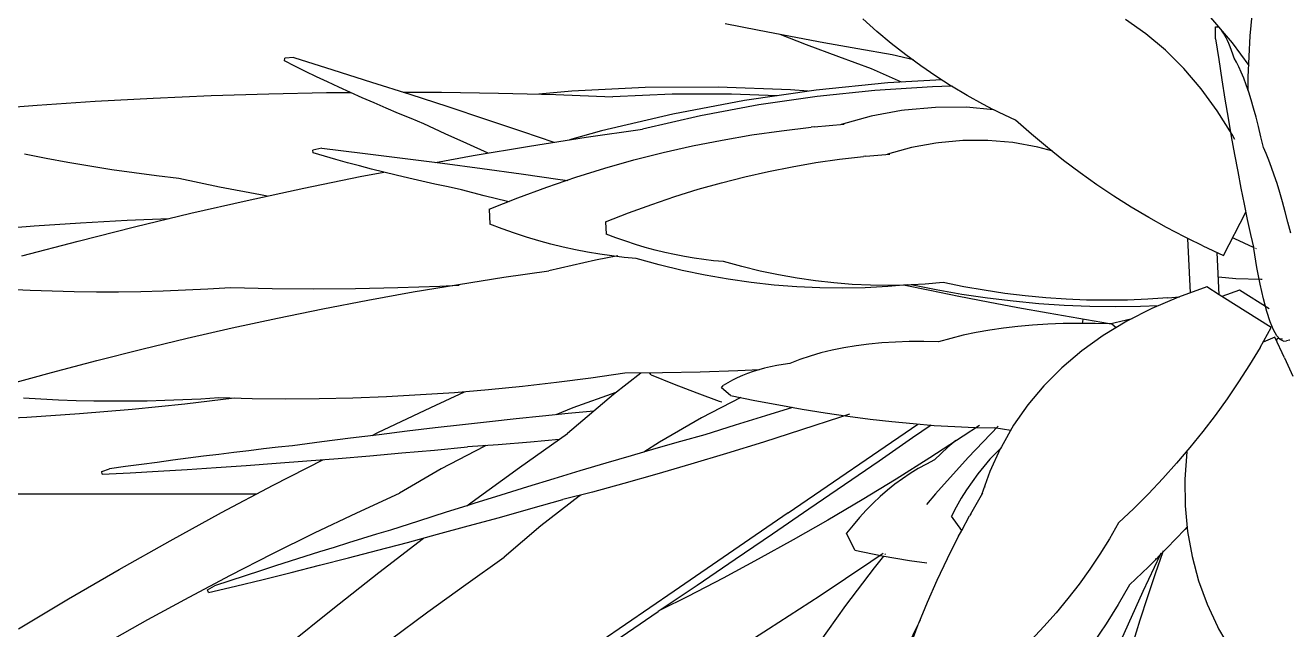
# Model space of a CAD drawing. Header units: metres. Extents: x 244.4 to 340.3, y -4.1 to 64.3.
# Drawn here: x 247.8944 to 248.3332, y 40.7529 to 40.9626 of the extents above; entities that cross this region are included whole.
import ezdxf

# ---------------------------------------------------------------- set-up
doc = ezdxf.new("R2010")
doc.units = ezdxf.units.M
doc.layers.add('Edges', color=7, linetype='Continuous')

msp = doc.modelspace()

# ---------------------------------------------------------------- linework, layer by layer
at = {"layer": 'Edges'}
for p, q in [((248.18996, 40.96045), (248.1851, 40.96481)), ((248.28328, 40.95958), (248.27616, 40.96457)), ((248.31337, 40.95655), (248.30587, 40.96529)), ((248.31953, 40.95893), (248.32016, 40.96614)), ((248.14851, 40.96086), (248.13729, 40.96311)), ((248.15992, 40.95866), (248.14851, 40.96086)), ((248.16554, 40.95584), (248.15642, 40.95933)), ((248.19493, 40.95628), (248.18996, 40.96045)), ((248.29004, 40.95391), (248.28328, 40.95958)), ((248.30746, 40.95788), (248.30747, 40.96203)), ((248.30747, 40.96203), (248.30847, 40.96204)), ((248.30891, 40.96163), (248.30847, 40.96204)), ((248.30936, 40.96112), (248.30891, 40.96163)), ((248.30981, 40.96052), (248.30936, 40.96112)), ((248.31026, 40.95984), (248.30981, 40.96052)), ((248.31071, 40.95907), (248.31026, 40.95984)), ((248.31116, 40.95821), (248.31071, 40.95907)), ((248.31909, 40.95174), (248.31953, 40.95893)), ((248.17151, 40.9565), (248.15992, 40.95866)), ((248.17673, 40.95164), (248.16554, 40.95584)), ((248.18328, 40.95439), (248.17151, 40.9565)), ((248.19999, 40.95229), (248.19493, 40.95628)), ((248.30746, 40.95788), (248.30855, 40.95068)), ((248.31161, 40.95726), (248.31116, 40.95821)), ((248.31206, 40.95622), (248.31161, 40.95726)), ((248.31251, 40.9551), (248.31206, 40.95622)), ((248.31296, 40.95389), (248.31251, 40.9551)), ((248.31917, 40.94862), (248.31337, 40.95655)), ((247.9843, 40.95024), (247.98445, 40.9512)), ((247.98794, 40.94841), (247.9843, 40.95024)), ((247.98759, 40.95136), (247.98445, 40.9512)), ((247.98759, 40.95136), (248.00114, 40.94714)), ((248.1881, 40.94746), (248.17673, 40.95164)), ((248.19521, 40.95233), (248.18328, 40.95439)), ((248.20266, 40.95055), (248.19521, 40.95233)), ((248.20515, 40.94849), (248.19999, 40.95229)), ((248.29643, 40.94757), (248.29004, 40.95391)), ((248.30855, 40.95068), (248.30964, 40.94369)), ((248.31341, 40.95259), (248.31296, 40.95389)), ((248.31387, 40.9512), (248.31341, 40.95259)), ((248.31471, 40.94977), (248.31387, 40.9512)), ((248.31884, 40.94457), (248.31909, 40.95174)), ((247.99166, 40.94658), (247.98794, 40.94841)), ((247.99545, 40.94475), (247.99166, 40.94658)), ((248.00114, 40.94714), (248.01456, 40.9429)), ((248.19845, 40.94289), (248.1881, 40.94746)), ((248.21041, 40.94488), (248.20515, 40.94849)), ((248.30243, 40.94057), (248.29643, 40.94757)), ((248.31556, 40.94812), (248.31471, 40.94977)), ((248.31641, 40.94626), (248.31556, 40.94812)), ((248.31726, 40.94419), (248.31641, 40.94626)), ((247.99931, 40.94293), (247.99545, 40.94475)), ((248.00324, 40.9411), (247.99931, 40.94293)), ((248.01456, 40.9429), (248.02786, 40.93863)), ((248.19376, 40.94262), (248.16888, 40.9401)), ((248.20927, 40.94128), (248.18926, 40.93999)), ((248.2125, 40.94369), (248.19376, 40.94262)), ((248.21576, 40.94145), (248.20927, 40.94128)), ((248.21576, 40.94145), (248.21041, 40.94488)), ((248.21581, 40.94143), (248.21576, 40.94145)), ((248.21602, 40.94143), (248.21581, 40.94143)), ((248.22121, 40.93822), (248.21581, 40.94143)), ((248.30964, 40.94369), (248.31074, 40.9369)), ((248.31811, 40.94192), (248.31726, 40.94419)), ((248.31896, 40.93943), (248.31811, 40.94192)), ((248.31881, 40.93988), (248.31884, 40.94457)), ((247.91869, 40.93623), (247.93879, 40.93732)), ((247.93879, 40.93732), (247.95886, 40.93818)), ((247.95886, 40.93818), (247.9789, 40.93882)), ((247.9789, 40.93882), (247.9989, 40.93922)), ((247.9989, 40.93922), (248.00722, 40.93929)), ((248.00722, 40.93929), (248.00324, 40.9411)), ((248.01131, 40.93746), (248.00722, 40.93929)), ((248.01545, 40.93564), (248.01131, 40.93746)), ((248.02556, 40.93937), (248.03879, 40.93933)), ((248.02786, 40.93863), (248.04103, 40.93435)), ((248.03879, 40.93933), (248.05866, 40.93904)), ((248.05866, 40.93904), (248.07848, 40.93853)), ((248.08412, 40.93972), (248.07265, 40.93868)), ((248.07848, 40.93853), (248.09825, 40.93778)), ((248.10954, 40.94096), (248.08412, 40.93972)), ((248.11893, 40.93864), (248.09825, 40.93778)), ((248.13484, 40.94112), (248.10954, 40.94096)), ((248.13948, 40.9387), (248.11893, 40.93864)), ((248.15999, 40.94018), (248.13484, 40.94112)), ((248.15527, 40.93812), (248.13948, 40.9387)), ((248.16888, 40.9401), (248.14397, 40.93647)), ((248.16915, 40.93788), (248.14897, 40.93493)), ((248.16609, 40.93969), (248.15999, 40.94018)), ((248.18926, 40.93999), (248.16915, 40.93788)), ((248.22675, 40.93517), (248.22121, 40.93822)), ((248.30803, 40.93293), (248.30243, 40.94057)), ((248.31074, 40.9369), (248.31183, 40.93032)), ((248.31981, 40.93674), (248.31896, 40.93943)), ((247.87841, 40.93336), (247.89856, 40.93491)), ((247.89856, 40.93491), (247.91869, 40.93623)), ((248.01966, 40.93382), (248.01545, 40.93564)), ((248.02393, 40.932), (248.01966, 40.93382)), ((248.04103, 40.93435), (248.05406, 40.93004)), ((248.14397, 40.93647), (248.11911, 40.93175)), ((248.14897, 40.93493), (248.12877, 40.93117)), ((248.19848, 40.93301), (248.18791, 40.93106)), ((248.19955, 40.93312), (248.19848, 40.93301)), ((248.21022, 40.93411), (248.19955, 40.93312)), ((248.22098, 40.93413), (248.21022, 40.93411)), ((248.23043, 40.9333), (248.22098, 40.93413)), ((248.23043, 40.9333), (248.22675, 40.93517)), ((248.23053, 40.93329), (248.23043, 40.9333)), ((248.23237, 40.93232), (248.23053, 40.93329)), ((248.31322, 40.92465), (248.30803, 40.93293)), ((248.32066, 40.93385), (248.31981, 40.93674)), ((248.32151, 40.93075), (248.32066, 40.93385)), ((248.02828, 40.93019), (248.02393, 40.932)), ((248.03268, 40.92838), (248.02828, 40.93019)), ((248.04008, 40.92494), (248.03268, 40.92838)), ((248.05406, 40.93004), (248.06696, 40.92572)), ((248.11911, 40.93175), (248.09434, 40.92595)), ((248.12877, 40.93117), (248.10858, 40.92659)), ((248.16819, 40.92732), (248.17855, 40.92826)), ((248.18791, 40.93106), (248.17751, 40.92816)), ((248.23809, 40.92965), (248.23237, 40.93232)), ((248.24355, 40.92483), (248.23809, 40.92965)), ((248.31183, 40.93032), (248.31293, 40.92394)), ((248.32236, 40.92744), (248.32151, 40.93075)), ((248.04764, 40.92151), (248.04008, 40.92494)), ((248.06696, 40.92572), (248.07786, 40.92201)), ((248.06941, 40.92068), (248.089, 40.92375)), ((248.09434, 40.92595), (248.08324, 40.92285)), ((248.089, 40.92375), (248.10858, 40.92659)), ((248.13621, 40.92277), (248.14648, 40.92453)), ((248.14648, 40.92453), (248.15678, 40.92601)), ((248.15678, 40.92601), (248.16711, 40.92722)), ((248.16819, 40.92732), (248.16711, 40.92722)), ((248.2491, 40.92017), (248.24355, 40.92483)), ((248.31293, 40.92394), (248.31404, 40.91776)), ((248.3141, 40.92301), (248.31322, 40.92465)), ((248.3232, 40.92393), (248.32236, 40.92744)), ((248.32405, 40.92022), (248.3232, 40.92393)), ((247.99728, 40.91997), (247.99423, 40.91924)), ((247.99728, 40.91997), (248.01138, 40.91826)), ((248.05498, 40.91825), (248.04764, 40.92151)), ((248.04982, 40.91738), (248.06941, 40.92068)), ((248.11578, 40.91843), (248.12598, 40.92074)), ((248.12598, 40.92074), (248.13621, 40.92277)), ((248.20194, 40.92016), (248.19361, 40.91783)), ((248.21041, 40.92172), (248.20194, 40.92016)), ((248.21127, 40.9218), (248.21041, 40.92172)), ((248.21981, 40.9226), (248.21127, 40.9218)), ((248.22843, 40.92261), (248.21981, 40.9226)), ((248.23709, 40.92186), (248.22843, 40.92261)), ((248.24578, 40.92033), (248.23709, 40.92186)), ((248.25096, 40.91896), (248.24578, 40.92033)), ((248.25474, 40.91569), (248.2491, 40.92017)), ((248.325, 40.9181), (248.32405, 40.92022)), ((247.90163, 40.91635), (247.89409, 40.91783)), ((247.90921, 40.91497), (247.90163, 40.91635)), ((247.91683, 40.91368), (247.90921, 40.91497)), ((247.99425, 40.91827), (247.99423, 40.91924)), ((247.99817, 40.91713), (247.99425, 40.91827)), ((248.00215, 40.916), (247.99817, 40.91713)), ((248.00621, 40.91489), (248.00215, 40.916)), ((248.01138, 40.91826), (248.02535, 40.91651)), ((248.02535, 40.91651), (248.0392, 40.91472)), ((248.0368, 40.91503), (248.04982, 40.91738)), ((248.09548, 40.91299), (248.10561, 40.91585)), ((248.10561, 40.91585), (248.11578, 40.91843)), ((248.16053, 40.91352), (248.16876, 40.91493)), ((248.16876, 40.91493), (248.17701, 40.91611)), ((248.17701, 40.91611), (248.18528, 40.91708)), ((248.18614, 40.91716), (248.18528, 40.91708)), ((248.18614, 40.91716), (248.19444, 40.91791)), ((248.26047, 40.91138), (248.25474, 40.91569)), ((248.31404, 40.91776), (248.31514, 40.9118)), ((248.32595, 40.91578), (248.325, 40.9181)), ((248.3269, 40.91327), (248.32595, 40.91578)), ((247.92448, 40.91248), (247.91683, 40.91368)), ((247.93218, 40.91137), (247.92448, 40.91248)), ((247.9399, 40.91035), (247.93218, 40.91137)), ((248.01034, 40.91379), (248.00621, 40.91489)), ((248.01453, 40.9127), (248.01034, 40.91379)), ((248.01061, 40.91007), (248.01877, 40.91164)), ((248.01877, 40.91164), (248.01453, 40.9127)), ((248.02313, 40.91058), (248.01877, 40.91164)), ((248.02753, 40.90953), (248.02313, 40.91058)), ((248.0392, 40.91472), (248.05292, 40.91288)), ((248.05292, 40.91288), (248.06652, 40.911)), ((248.06652, 40.911), (248.07999, 40.90908)), ((248.0854, 40.90986), (248.09548, 40.91299)), ((248.14416, 40.91004), (248.15233, 40.91189)), ((248.15233, 40.91189), (248.16053, 40.91352)), ((248.26629, 40.90723), (248.26047, 40.91138)), ((248.31514, 40.9118), (248.31625, 40.90604)), ((248.32785, 40.91058), (248.3269, 40.91327)), ((248.3288, 40.90769), (248.32785, 40.91058)), ((247.94766, 40.90942), (247.9399, 40.91035)), ((247.96179, 40.90646), (247.94766, 40.90942)), ((247.97601, 40.90372), (247.96179, 40.90646)), ((247.99101, 40.90606), (248.01061, 40.91007)), ((248.032, 40.90851), (248.02753, 40.90953)), ((248.03653, 40.90749), (248.032, 40.90851)), ((248.04113, 40.90649), (248.03653, 40.90749)), ((248.04579, 40.90551), (248.04113, 40.90649)), ((248.06535, 40.90277), (248.07535, 40.90645)), ((248.07535, 40.90645), (248.0854, 40.90986)), ((248.07999, 40.90908), (248.08269, 40.90868)), ((248.12791, 40.90568), (248.13602, 40.90797)), ((248.13602, 40.90797), (248.14416, 40.91004)), ((248.2722, 40.90327), (248.26629, 40.90723)), ((248.32975, 40.90461), (248.3288, 40.90769)), ((247.95183, 40.89735), (247.97141, 40.90182)), ((247.97141, 40.90182), (247.99101, 40.90606)), ((247.97831, 40.90331), (247.97601, 40.90372)), ((248.05369, 40.90346), (248.04579, 40.90551)), ((248.06174, 40.90145), (248.05369, 40.90346)), ((248.05539, 40.89883), (248.06535, 40.90277)), ((248.11178, 40.90044), (248.11983, 40.90317)), ((248.11983, 40.90317), (248.12791, 40.90568)), ((248.27819, 40.89947), (248.2722, 40.90327)), ((248.31625, 40.90604), (248.31736, 40.90049)), ((248.33069, 40.90134), (248.32975, 40.90461)), ((248.05539, 40.89883), (248.05565, 40.89355)), ((248.06241, 40.90129), (248.06174, 40.90145)), ((248.09579, 40.89434), (248.10377, 40.8975)), ((248.10377, 40.8975), (248.11178, 40.90044)), ((248.28427, 40.89585), (248.27819, 40.89947)), ((248.31022, 40.88276), (248.31793, 40.89775)), ((248.31736, 40.90049), (248.31848, 40.89515)), ((248.33164, 40.89788), (248.33069, 40.90134)), ((248.33259, 40.89423), (248.33164, 40.89788)), ((247.88133, 40.89174), (247.89747, 40.89299)), ((247.89747, 40.89299), (247.91359, 40.89404)), ((247.91359, 40.89404), (247.92969, 40.89492)), ((247.92969, 40.89492), (247.94431, 40.89555)), ((247.93225, 40.89265), (247.95183, 40.89735)), ((248.05988, 40.89196), (248.05565, 40.89355)), ((248.09579, 40.89434), (248.096, 40.89011)), ((248.29044, 40.8924), (248.28427, 40.89585)), ((248.31848, 40.89515), (248.31959, 40.89002)), ((248.33354, 40.8904), (248.33259, 40.89423)), ((247.91269, 40.88772), (247.93225, 40.89265)), ((248.06411, 40.89047), (248.05988, 40.89196)), ((248.06835, 40.8891), (248.06411, 40.89047)), ((248.07258, 40.88784), (248.06835, 40.8891)), ((248.09939, 40.88883), (248.096, 40.89011)), ((248.10278, 40.88765), (248.09939, 40.88883)), ((248.29669, 40.88913), (248.29044, 40.8924)), ((248.29787, 40.88858), (248.29669, 40.88913)), ((248.3141, 40.88847), (248.31335, 40.88884)), ((248.31959, 40.89002), (248.32071, 40.8851)), ((247.89316, 40.88255), (247.91269, 40.88772)), ((248.07682, 40.88668), (248.07258, 40.88784)), ((248.08105, 40.88564), (248.07682, 40.88668)), ((248.08529, 40.8847), (248.08105, 40.88564)), ((248.08952, 40.88387), (248.08529, 40.8847)), ((248.10617, 40.88655), (248.10278, 40.88765)), ((248.10956, 40.88553), (248.10617, 40.88655)), ((248.11296, 40.88461), (248.10956, 40.88553)), ((248.11635, 40.88377), (248.11296, 40.88461)), ((248.30302, 40.88604), (248.29787, 40.88858)), ((248.29878, 40.86979), (248.29787, 40.88858)), ((248.30302, 40.88604), (248.31022, 40.88276)), ((248.32062, 40.8855), (248.3141, 40.88847)), ((248.32184, 40.87855), (248.32071, 40.8851)), ((248.32173, 40.885), (248.32148, 40.88511)), ((248.09227, 40.88109), (248.0761, 40.87742)), ((248.09375, 40.88316), (248.08952, 40.88387)), ((248.10005, 40.88254), (248.09227, 40.88109)), ((248.09798, 40.88255), (248.09375, 40.88316)), ((248.1022, 40.88206), (248.09798, 40.88255)), ((248.10641, 40.88167), (248.1022, 40.88206)), ((248.1144, 40.87948), (248.10641, 40.88167)), ((248.11974, 40.88302), (248.11635, 40.88377)), ((248.12313, 40.88236), (248.11974, 40.88302)), ((248.12652, 40.88179), (248.12313, 40.88236)), ((248.1299, 40.8813), (248.12652, 40.88179)), ((248.13328, 40.88091), (248.1299, 40.8813)), ((248.13666, 40.8806), (248.13328, 40.88091)), ((248.14306, 40.87884), (248.13666, 40.8806)), ((248.30876, 40.86905), (248.30805, 40.88375)), ((248.06041, 40.87515), (248.0761, 40.87742)), ((248.12238, 40.87754), (248.1144, 40.87948)), ((248.13035, 40.87587), (248.12238, 40.87754)), ((248.13833, 40.87446), (248.13035, 40.87587)), ((248.14945, 40.87729), (248.14306, 40.87884)), ((248.15584, 40.87595), (248.14945, 40.87729)), ((248.16222, 40.87482), (248.15584, 40.87595)), ((248.32299, 40.87272), (248.32184, 40.87855)), ((247.96559, 40.87151), (247.95779, 40.87102)), ((247.98002, 40.87115), (247.96559, 40.87151)), ((247.9945, 40.87102), (247.98002, 40.87115)), ((248.00904, 40.87112), (247.9945, 40.87102)), ((248.02363, 40.87144), (248.00904, 40.87112)), ((248.03826, 40.87199), (248.02363, 40.87144)), ((248.02902, 40.87005), (248.04472, 40.87269)), ((248.04495, 40.87234), (248.03826, 40.87199)), ((248.04472, 40.87269), (248.06041, 40.87515)), ((248.14629, 40.87331), (248.13833, 40.87446)), ((248.15424, 40.87242), (248.14629, 40.87331)), ((248.16218, 40.8718), (248.15424, 40.87242)), ((248.17011, 40.87143), (248.16218, 40.8718)), ((248.1686, 40.8739), (248.16222, 40.87482)), ((248.17497, 40.87319), (248.1686, 40.8739)), ((248.17801, 40.87133), (248.17011, 40.87143)), ((248.18133, 40.87269), (248.17497, 40.87319)), ((248.1859, 40.8715), (248.17801, 40.87133)), ((248.18768, 40.87239), (248.18133, 40.87269)), ((248.19377, 40.87192), (248.1859, 40.8715)), ((248.19401, 40.87232), (248.18768, 40.87239)), ((248.19912, 40.8724), (248.19377, 40.87192)), ((248.19912, 40.8724), (248.19401, 40.87232)), ((248.19916, 40.8724), (248.19912, 40.8724)), ((248.2005, 40.87252), (248.19916, 40.8724)), ((248.20829, 40.87052), (248.19916, 40.8724)), ((248.20033, 40.87245), (248.19952, 40.87243)), ((248.20185, 40.87256), (248.20033, 40.87245)), ((248.21052, 40.8708), (248.20185, 40.87256)), ((248.20663, 40.87279), (248.20199, 40.87254)), ((248.21292, 40.87334), (248.20663, 40.87279)), ((248.22005, 40.87189), (248.21292, 40.87334)), ((248.22719, 40.87063), (248.22005, 40.87189)), ((248.30441, 40.87179), (248.29458, 40.8683)), ((248.30876, 40.86905), (248.30441, 40.87179)), ((248.31446, 40.87463), (248.30847, 40.87516)), ((248.32322, 40.8744), (248.31446, 40.87463)), ((248.32414, 40.86764), (248.32299, 40.87272)), ((248.32365, 40.87443), (248.32322, 40.8744)), ((247.89608, 40.87057), (247.88847, 40.87094)), ((247.90372, 40.87029), (247.89608, 40.87057)), ((247.91138, 40.87011), (247.90372, 40.87029)), ((247.91906, 40.87002), (247.91138, 40.87011)), ((247.92677, 40.87003), (247.91906, 40.87002)), ((247.93449, 40.87013), (247.92677, 40.87003)), ((247.94224, 40.87034), (247.93449, 40.87013)), ((247.95001, 40.87063), (247.94224, 40.87034)), ((247.95779, 40.87102), (247.95001, 40.87063)), ((247.99762, 40.86419), (248.01332, 40.86721)), ((248.01332, 40.86721), (248.02902, 40.87005)), ((248.21836, 40.86851), (248.20829, 40.87052)), ((248.21943, 40.86923), (248.21052, 40.8708)), ((248.22856, 40.86654), (248.21836, 40.86851)), ((248.22832, 40.86791), (248.21943, 40.86923)), ((248.23431, 40.86957), (248.22719, 40.87063)), ((248.23721, 40.86682), (248.22832, 40.86791)), ((248.24143, 40.8687), (248.23431, 40.86957)), ((248.24609, 40.86598), (248.23721, 40.86682)), ((248.24854, 40.86802), (248.24143, 40.8687)), ((248.25565, 40.86754), (248.24854, 40.86802)), ((248.26273, 40.86725), (248.25565, 40.86754)), ((248.26981, 40.86716), (248.26273, 40.86725)), ((248.27687, 40.86725), (248.26981, 40.86716)), ((248.28392, 40.86755), (248.27687, 40.86725)), ((248.29095, 40.86803), (248.28392, 40.86755)), ((248.29458, 40.8683), (248.28532, 40.86432)), ((248.29095, 40.86803), (248.29492, 40.86842)), ((248.30965, 40.86848), (248.30876, 40.86905)), ((248.31583, 40.87068), (248.30965, 40.86848)), ((248.32678, 40.85768), (248.30965, 40.86848)), ((248.32604, 40.86425), (248.31583, 40.87068)), ((248.32529, 40.86329), (248.32414, 40.86764)), ((247.98192, 40.86098), (247.99762, 40.86419)), ((248.2389, 40.8646), (248.22856, 40.86654)), ((248.24937, 40.8627), (248.2389, 40.8646)), ((248.25496, 40.86537), (248.24609, 40.86598)), ((248.25997, 40.86083), (248.24937, 40.8627)), ((248.26381, 40.86501), (248.25496, 40.86537)), ((248.27264, 40.86489), (248.26381, 40.86501)), ((248.28146, 40.86502), (248.27264, 40.86489)), ((248.28532, 40.86432), (248.27662, 40.85987)), ((248.28752, 40.86527), (248.28146, 40.86502)), ((248.32645, 40.85971), (248.32529, 40.86329)), ((247.96622, 40.85758), (247.98192, 40.86098)), ((248.23887, 40.85807), (248.23392, 40.8575)), ((248.24396, 40.85853), (248.23887, 40.85807)), ((248.2492, 40.85886), (248.24396, 40.85853)), ((248.25457, 40.85906), (248.2492, 40.85886)), ((248.26008, 40.85915), (248.25457, 40.85906)), ((248.27069, 40.859), (248.25997, 40.86083)), ((248.26573, 40.8591), (248.26008, 40.85915)), ((248.26126, 40.85914), (248.26147, 40.8605)), ((248.26147, 40.8605), (248.26149, 40.86057)), ((248.26157, 40.86056), (248.26147, 40.8605)), ((248.27069, 40.859), (248.26573, 40.8591)), ((248.27662, 40.85987), (248.26851, 40.85496)), ((248.27069, 40.859), (248.27857, 40.86087)), ((248.27152, 40.85894), (248.27069, 40.859)), ((248.27152, 40.85894), (248.27298, 40.85767)), ((248.32761, 40.85688), (248.32645, 40.85971)), ((247.93486, 40.85024), (247.95053, 40.854)), ((247.95053, 40.854), (247.96622, 40.85758)), ((248.21555, 40.85394), (248.21132, 40.85275)), ((248.21992, 40.85502), (248.21555, 40.85394)), ((248.22444, 40.85597), (248.21992, 40.85502)), ((248.22911, 40.85679), (248.22444, 40.85597)), ((248.23392, 40.8575), (248.22911, 40.85679)), ((248.26851, 40.85496), (248.26102, 40.84959)), ((248.32289, 40.8508), (248.32678, 40.85768)), ((248.32803, 40.85439), (248.32396, 40.85268)), ((248.32876, 40.85483), (248.32761, 40.85688)), ((248.33144, 40.84725), (248.32803, 40.85439)), ((248.32887, 40.85408), (248.32865, 40.85308)), ((248.32991, 40.85355), (248.32876, 40.85483)), ((248.32887, 40.85408), (248.33072, 40.85377)), ((248.33105, 40.85304), (248.32991, 40.85355)), ((247.91919, 40.84628), (247.93486, 40.85024)), ((248.17444, 40.84988), (248.17053, 40.84891)), ((248.17851, 40.85071), (248.17444, 40.84988)), ((248.18274, 40.8514), (248.17851, 40.85071)), ((248.18712, 40.85196), (248.18274, 40.8514)), ((248.19166, 40.85239), (248.18712, 40.85196)), ((248.19635, 40.85268), (248.19166, 40.85239)), ((248.20119, 40.85284), (248.19635, 40.85268)), ((248.20618, 40.85286), (248.20119, 40.85284)), ((248.21132, 40.85275), (248.20618, 40.85286)), ((248.26102, 40.84959), (248.25414, 40.84378)), ((248.32289, 40.8508), (248.31926, 40.84476)), ((248.33105, 40.85304), (248.33205, 40.85305)), ((248.33318, 40.85332), (248.33205, 40.85305)), ((248.33321, 40.85335), (248.33318, 40.85332)), ((247.90354, 40.84215), (247.91919, 40.84628)), ((248.15746, 40.84489), (248.15523, 40.84451)), ((248.15975, 40.84522), (248.15746, 40.84489)), ((248.16318, 40.84658), (248.15975, 40.84522)), ((248.16678, 40.84781), (248.16318, 40.84658)), ((248.17053, 40.84891), (248.16678, 40.84781)), ((248.31926, 40.84476), (248.31545, 40.83882)), ((248.33144, 40.84725), (248.3343, 40.84081)), ((247.88791, 40.83783), (247.90354, 40.84215)), ((248.10251, 40.84185), (248.09064, 40.84014)), ((248.10801, 40.8419), (248.09849, 40.8345)), ((248.11553, 40.84197), (248.10251, 40.84185)), ((248.11163, 40.84132), (248.11114, 40.84193)), ((248.11163, 40.84132), (248.11961, 40.83811)), ((248.12858, 40.84227), (248.11553, 40.84197)), ((248.14167, 40.84273), (248.12858, 40.84227)), ((248.14325, 40.84104), (248.14149, 40.84026)), ((248.14918, 40.84309), (248.14167, 40.84273)), ((248.14508, 40.84176), (248.14325, 40.84104)), ((248.14697, 40.84242), (248.14508, 40.84176)), ((248.14894, 40.84303), (248.14697, 40.84242)), ((248.15097, 40.84358), (248.14894, 40.84303)), ((248.15306, 40.84407), (248.15097, 40.84358)), ((248.15523, 40.84451), (248.15306, 40.84407)), ((248.25414, 40.84378), (248.24791, 40.83754)), ((248.0551, 40.8361), (248.0433, 40.83511)), ((248.06693, 40.83726), (248.0551, 40.8361)), ((248.07878, 40.83861), (248.06693, 40.83726)), ((248.09064, 40.84014), (248.07878, 40.83861)), ((248.11961, 40.83811), (248.12748, 40.83507)), ((248.13603, 40.83683), (248.13662, 40.8376)), ((248.13916, 40.83413), (248.13603, 40.83683)), ((248.13818, 40.83854), (248.13662, 40.8376)), ((248.1398, 40.83943), (248.13818, 40.83854)), ((248.14149, 40.84026), (248.1398, 40.83943)), ((248.24791, 40.83754), (248.24232, 40.83088)), ((248.31545, 40.83882), (248.31148, 40.83297)), ((247.89979, 40.83285), (247.89371, 40.83322)), ((247.90588, 40.83255), (247.89979, 40.83285)), ((247.912, 40.83233), (247.90588, 40.83255)), ((247.91813, 40.83218), (247.912, 40.83233)), ((247.92429, 40.83211), (247.91813, 40.83218)), ((247.93046, 40.83212), (247.92429, 40.83211)), ((247.93665, 40.8322), (247.93046, 40.83212)), ((247.94286, 40.83236), (247.93665, 40.8322)), ((247.94908, 40.8326), (247.94286, 40.83236)), ((247.95531, 40.83291), (247.94908, 40.8326)), ((247.96683, 40.83317), (247.94972, 40.83117)), ((247.96156, 40.8333), (247.95531, 40.83291)), ((247.97311, 40.83302), (247.96156, 40.8333)), ((247.98472, 40.83291), (247.97311, 40.83302)), ((247.99636, 40.83299), (247.98472, 40.83291)), ((248.00805, 40.83325), (247.99636, 40.83299)), ((248.01977, 40.83369), (248.00805, 40.83325)), ((248.03152, 40.83431), (248.01977, 40.83369)), ((248.0433, 40.83511), (248.03152, 40.83431)), ((248.03512, 40.83001), (248.04682, 40.83541)), ((248.09849, 40.8345), (248.08258, 40.82091)), ((248.09935, 40.83516), (248.08443, 40.82985)), ((248.12748, 40.83507), (248.13524, 40.83219)), ((248.14267, 40.83341), (248.12906, 40.82636)), ((248.13524, 40.83219), (248.13608, 40.83189)), ((248.13916, 40.83413), (248.14759, 40.83241)), ((248.14759, 40.83241), (248.15588, 40.83084)), ((248.31148, 40.83297), (248.30735, 40.82723)), ((247.91316, 40.82779), (247.89491, 40.82655)), ((247.93143, 40.82933), (247.91316, 40.82779)), ((247.94972, 40.83117), (247.93143, 40.82933)), ((248.01676, 40.82124), (248.03512, 40.83001)), ((248.08282, 40.82787), (248.07386, 40.82696)), ((248.08443, 40.82985), (248.07851, 40.82743)), ((248.09165, 40.82873), (248.08282, 40.82787)), ((248.09174, 40.82874), (248.09165, 40.82873)), ((248.16064, 40.83), (248.15127, 40.82711)), ((248.15588, 40.83084), (248.16402, 40.82941)), ((248.16402, 40.82941), (248.17203, 40.82811)), ((248.17203, 40.82811), (248.17988, 40.82696)), ((248.18045, 40.82771), (248.17733, 40.82666)), ((248.24232, 40.83088), (248.23739, 40.82382)), ((248.30735, 40.82723), (248.30304, 40.82159)), ((247.89491, 40.82655), (247.87668, 40.82561)), ((248.0366, 40.82286), (248.02696, 40.82172)), ((248.04612, 40.82396), (248.0366, 40.82286)), ((248.0555, 40.825), (248.04612, 40.82396)), ((248.06475, 40.82601), (248.0555, 40.825)), ((248.07386, 40.82696), (248.06475, 40.82601)), ((248.12906, 40.82636), (248.11447, 40.81794)), ((248.14077, 40.82384), (248.13017, 40.8205)), ((248.15127, 40.82711), (248.14077, 40.82384)), ((248.15919, 40.79344), (248.20418, 40.82423)), ((248.17733, 40.82666), (248.16374, 40.8222)), ((248.17988, 40.82696), (248.18759, 40.82595)), ((248.18759, 40.82595), (248.19515, 40.82508)), ((248.19515, 40.82508), (248.20256, 40.82436)), ((248.20874, 40.82386), (248.20234, 40.81941)), ((248.20256, 40.82436), (248.20982, 40.82377)), ((248.20982, 40.82377), (248.21693, 40.82333)), ((248.21693, 40.82333), (248.22389, 40.82303)), ((248.22553, 40.82377), (248.21987, 40.81998)), ((248.23205, 40.82352), (248.2216, 40.81259)), ((248.22389, 40.82303), (248.23068, 40.82287)), ((248.23638, 40.82204), (248.23068, 40.82287)), ((248.23739, 40.82382), (248.23314, 40.81636)), ((248.00729, 40.81931), (247.99726, 40.81804)), ((248.01718, 40.82054), (248.00729, 40.81931)), ((248.01472, 40.82023), (248.01676, 40.82124)), ((248.02696, 40.82172), (248.01718, 40.82054)), ((248.06594, 40.80919), (248.08258, 40.82091)), ((248.0797, 40.81889), (248.06969, 40.81795)), ((248.13017, 40.8205), (248.12178, 40.81814)), ((248.16374, 40.8222), (248.15054, 40.81797)), ((248.20234, 40.81941), (248.19071, 40.81136)), ((248.21987, 40.81998), (248.20828, 40.81247)), ((248.21731, 40.8185), (248.21459, 40.81617)), ((248.30304, 40.82159), (248.29857, 40.81605)), ((247.96677, 40.81434), (247.96155, 40.8137)), ((247.97194, 40.81496), (247.96677, 40.81434)), ((247.97706, 40.81557), (247.97194, 40.81496)), ((247.98212, 40.81615), (247.97706, 40.81557)), ((247.98713, 40.81672), (247.98212, 40.81615)), ((247.99726, 40.81804), (247.98713, 40.81672)), ((248.01392, 40.81323), (248.02506, 40.8142)), ((248.02506, 40.8142), (248.03636, 40.81522)), ((248.03636, 40.81522), (248.04781, 40.81629)), ((248.05361, 40.81643), (248.03872, 40.8087)), ((248.05846, 40.81703), (248.04781, 40.81629)), ((248.05427, 40.81674), (248.05361, 40.81643)), ((248.06969, 40.81795), (248.05846, 40.81703)), ((248.11325, 40.8157), (248.1046, 40.81319)), ((248.11447, 40.81794), (248.10908, 40.81449)), ((248.12178, 40.81814), (248.11325, 40.8157)), ((248.15054, 40.81797), (248.13775, 40.81399)), ((248.21459, 40.81617), (248.20998, 40.81181)), ((248.23271, 40.81561), (248.22914, 40.80778)), ((248.23143, 40.81441), (248.22918, 40.81202)), ((248.23271, 40.81561), (248.23143, 40.81441)), ((248.23278, 40.81573), (248.23271, 40.81561)), ((248.23314, 40.81636), (248.23278, 40.81573)), ((248.23291, 40.81585), (248.23278, 40.81573)), ((248.29857, 40.81605), (248.29394, 40.81061)), ((248.29746, 40.81456), (248.29684, 40.8051)), ((248.29754, 40.81508), (248.29746, 40.81456)), ((247.93467, 40.81021), (247.92915, 40.80946)), ((247.94014, 40.81094), (247.93467, 40.81021)), ((247.94557, 40.81166), (247.94014, 40.81094)), ((247.95094, 40.81236), (247.94557, 40.81166)), ((247.95627, 40.81304), (247.95094, 40.81236)), ((247.96155, 40.8137), (247.95627, 40.81304)), ((247.96068, 40.80914), (247.97099, 40.80985)), ((247.97099, 40.80985), (247.98148, 40.81062)), ((247.98043, 40.80297), (247.99789, 40.8119)), ((247.98148, 40.81062), (247.99213, 40.81144)), ((247.99213, 40.81144), (248.00295, 40.81231)), ((248.00295, 40.81231), (248.01392, 40.81323)), ((248.09581, 40.8106), (248.08689, 40.80795)), ((248.1046, 40.81319), (248.09581, 40.8106)), ((248.1254, 40.81026), (248.11352, 40.80678)), ((248.13775, 40.81399), (248.1254, 40.81026)), ((248.19071, 40.81136), (248.17871, 40.8031)), ((248.20828, 40.81247), (248.19659, 40.80512)), ((248.2071, 40.81036), (248.20428, 40.80878)), ((248.20998, 40.81181), (248.2071, 40.81036)), ((248.2216, 40.81259), (248.21029, 40.80006)), ((248.22918, 40.81202), (248.22702, 40.80952)), ((248.29394, 40.81061), (248.28915, 40.80528)), ((247.92091, 40.80776), (247.92358, 40.80868)), ((247.92111, 40.80679), (247.92091, 40.80776)), ((247.92111, 40.80679), (247.93074, 40.8073)), ((247.92915, 40.80946), (247.92358, 40.80868)), ((247.93074, 40.8073), (247.94055, 40.80786)), ((247.94055, 40.80786), (247.95053, 40.80847)), ((247.95053, 40.80847), (247.96068, 40.80914)), ((248.03872, 40.8087), (248.02422, 40.80029)), ((248.04947, 40.79725), (248.06594, 40.80919)), ((248.07786, 40.80522), (248.06869, 40.80243)), ((248.08689, 40.80795), (248.07786, 40.80522)), ((248.11352, 40.80678), (248.10213, 40.80358)), ((248.19882, 40.80526), (248.19618, 40.80332)), ((248.20152, 40.80708), (248.19882, 40.80526)), ((248.20428, 40.80878), (248.20152, 40.80708)), ((248.22494, 40.80692), (248.22294, 40.80421)), ((248.22702, 40.80952), (248.22494, 40.80692)), ((248.22914, 40.80778), (248.22626, 40.79962)), ((248.28915, 40.80528), (248.28419, 40.80005)), ((247.96246, 40.79348), (247.98043, 40.80297)), ((248.06869, 40.80243), (248.05941, 40.79957)), ((248.10213, 40.80358), (248.09125, 40.80064)), ((248.17871, 40.8031), (248.16637, 40.79464)), ((248.19659, 40.80512), (248.18479, 40.79792)), ((248.19361, 40.80126), (248.19109, 40.79907)), ((248.19618, 40.80332), (248.19361, 40.80126)), ((248.22102, 40.80139), (248.21919, 40.79846)), ((248.22294, 40.80421), (248.22102, 40.80139)), ((248.22743, 40.80249), (248.2273, 40.80226)), ((248.29684, 40.8051), (248.29693, 40.79588)), ((247.11245, 40.79996), (247.97472, 40.79996)), ((248.00942, 40.79346), (248.02422, 40.80029)), ((248.04764, 40.79589), (248.04947, 40.79725)), ((248.05001, 40.79664), (248.04764, 40.79589)), ((248.05941, 40.79957), (248.05001, 40.79664)), ((248.06983, 40.79487), (248.0809, 40.79799)), ((248.08658, 40.79918), (248.07333, 40.78888)), ((248.09125, 40.80064), (248.0809, 40.79799)), ((248.08718, 40.7996), (248.08658, 40.79918)), ((248.18479, 40.79792), (248.17289, 40.79089)), ((248.18863, 40.79677), (248.18624, 40.79434)), ((248.19109, 40.79907), (248.18863, 40.79677)), ((248.21029, 40.80006), (248.20711, 40.79634)), ((248.21919, 40.79846), (248.21745, 40.79543)), ((248.22253, 40.79312), (248.22668, 40.80034)), ((248.28419, 40.80005), (248.27907, 40.79493)), ((247.94463, 40.78374), (247.96246, 40.79348)), ((247.99471, 40.78644), (248.00942, 40.79346)), ((248.0405, 40.79364), (248.03087, 40.79058)), ((248.04764, 40.79589), (248.0405, 40.79364)), ((248.05891, 40.79182), (248.06983, 40.79487)), ((248.15919, 40.79344), (248.11962, 40.76621)), ((248.16637, 40.79464), (248.15371, 40.78599)), ((248.18624, 40.79434), (248.18391, 40.79179)), ((248.21745, 40.79543), (248.21578, 40.79229)), ((248.21939, 40.78731), (248.21578, 40.79229)), ((248.21939, 40.78731), (248.2221, 40.79237)), ((248.22253, 40.79312), (248.2221, 40.79237)), ((248.27907, 40.79493), (248.27378, 40.78991)), ((248.29693, 40.79588), (248.29775, 40.78692)), ((248.03087, 40.79058), (248.02114, 40.78745)), ((248.0375, 40.78597), (248.04813, 40.78886)), ((248.04813, 40.78886), (248.05891, 40.79182)), ((248.07333, 40.78888), (248.06059, 40.77799)), ((248.17289, 40.79089), (248.16089, 40.78402)), ((248.18165, 40.78912), (248.17944, 40.78634)), ((248.18391, 40.79179), (248.18165, 40.78912)), ((248.27378, 40.78991), (248.27063, 40.78445)), ((248.2976, 40.78856), (248.29678, 40.78765)), ((247.92694, 40.77377), (247.94463, 40.78374)), ((247.98011, 40.77922), (247.99471, 40.78644)), ((248.01144, 40.78451), (248.00652, 40.78299)), ((248.01632, 40.78599), (248.01144, 40.78451)), ((248.02114, 40.78745), (248.01632, 40.78599)), ((248.01703, 40.77273), (248.03259, 40.78466)), ((248.02702, 40.78317), (248.0375, 40.78597)), ((248.15371, 40.78599), (248.14075, 40.77719)), ((248.16089, 40.78402), (248.14878, 40.77732)), ((248.18226, 40.78045), (248.17944, 40.78634)), ((248.21439, 40.7776), (248.21815, 40.78504)), ((248.21815, 40.78504), (248.21939, 40.78731)), ((248.27063, 40.78445), (248.2673, 40.77909)), ((248.29678, 40.78765), (248.29059, 40.78112)), ((248.29775, 40.78692), (248.29929, 40.77823)), ((247.96561, 40.77181), (247.98011, 40.77922)), ((247.99652, 40.77987), (247.99146, 40.77827)), ((248.00155, 40.78144), (247.99652, 40.77987)), ((248.00652, 40.78299), (248.00155, 40.78144)), ((248.00651, 40.77779), (248.01669, 40.78044)), ((248.01669, 40.78044), (248.02702, 40.78317)), ((248.18226, 40.78045), (248.19181, 40.77852)), ((248.19209, 40.77935), (248.19109, 40.77866)), ((248.19288, 40.77919), (248.19266, 40.77892)), ((248.2673, 40.77909), (248.26378, 40.77384)), ((248.29059, 40.78112), (248.28419, 40.77472)), ((248.28917, 40.77989), (248.28646, 40.77222)), ((248.28843, 40.77937), (248.28807, 40.7786)), ((248.2893, 40.78024), (248.28917, 40.77989)), ((247.98118, 40.77498), (247.97597, 40.7733)), ((247.98634, 40.77664), (247.98118, 40.77498)), ((247.99146, 40.77827), (247.98634, 40.77664)), ((247.98663, 40.77274), (247.99649, 40.77523)), ((247.99649, 40.77523), (248.00651, 40.77779)), ((248.04726, 40.76861), (248.06059, 40.77799)), ((248.14075, 40.77719), (248.12754, 40.76823)), ((248.14878, 40.77732), (248.13658, 40.77078)), ((248.18785, 40.77643), (248.17019, 40.76461)), ((248.19109, 40.77866), (248.18785, 40.77643)), ((248.19227, 40.77844), (248.18901, 40.77438)), ((248.19181, 40.77852), (248.20125, 40.77689)), ((248.20125, 40.77689), (248.2073, 40.77604)), ((248.21083, 40.77005), (248.21439, 40.7776)), ((248.28419, 40.77472), (248.2776, 40.76846)), ((248.28807, 40.7786), (248.2822, 40.76607)), ((248.28649, 40.77743), (248.28762, 40.77764)), ((248.29929, 40.77823), (248.30154, 40.76983)), ((247.90939, 40.76357), (247.92694, 40.77377)), ((247.95122, 40.7642), (247.96561, 40.77181)), ((247.97072, 40.77158), (247.96542, 40.76985)), ((247.96738, 40.76801), (247.97693, 40.77033)), ((247.97597, 40.7733), (247.97072, 40.77158)), ((247.97693, 40.77033), (247.98663, 40.77274)), ((248.00107, 40.76015), (248.01703, 40.77273)), ((248.13658, 40.77078), (248.12429, 40.76441)), ((248.18901, 40.77438), (248.17908, 40.76128)), ((248.26378, 40.77384), (248.26008, 40.7687)), ((248.28646, 40.77222), (248.2838, 40.76432)), ((247.95762, 40.76669), (247.96009, 40.76808)), ((247.958, 40.76577), (247.95762, 40.76669)), ((247.958, 40.76577), (247.96738, 40.76801)), ((247.96542, 40.76985), (247.96009, 40.76808)), ((248.03406, 40.75904), (248.04726, 40.76861)), ((248.11962, 40.76621), (248.08207, 40.74062)), ((248.12754, 40.76823), (248.11408, 40.75915)), ((248.20746, 40.7624), (248.21083, 40.77005)), ((248.26008, 40.7687), (248.2562, 40.76367)), ((248.2776, 40.76846), (248.27367, 40.76164)), ((248.2822, 40.76607), (248.27461, 40.74916)), ((248.30154, 40.76983), (248.3045, 40.76174)), ((247.89199, 40.75313), (247.90939, 40.76357)), ((247.93693, 40.7564), (247.95122, 40.7642)), ((248.12429, 40.76441), (248.11492, 40.75972)), ((248.17019, 40.76461), (248.15235, 40.75301)), ((248.20448, 40.75511), (248.20746, 40.7624)), ((248.2562, 40.76367), (248.25215, 40.75874)), ((248.27367, 40.76164), (248.2695, 40.75495)), ((248.2838, 40.76432), (248.28119, 40.7562)), ((248.3045, 40.76174), (248.30816, 40.75398)), ((247.98529, 40.74735), (248.00107, 40.76015)), ((248.021, 40.74931), (248.03406, 40.75904)), ((248.05051, 40.71603), (248.11408, 40.75915)), ((248.17908, 40.76128), (248.16966, 40.74803)), ((248.25215, 40.75874), (248.24791, 40.75393)), ((247.92276, 40.74842), (247.93693, 40.7564)), ((248.15235, 40.75301), (248.13435, 40.74165)), ((248.199, 40.74366), (248.20345, 40.75308)), ((248.20131, 40.74679), (248.20429, 40.75464)), ((248.20345, 40.75308), (248.20429, 40.75464)), ((248.20429, 40.75464), (248.20448, 40.75511)), ((248.20448, 40.75511), (248.20509, 40.75633)), ((248.24791, 40.75393), (248.2435, 40.74924)), ((248.2695, 40.75495), (248.26511, 40.7484)), ((248.28119, 40.7562), (248.27862, 40.74785)), ((248.30816, 40.75398), (248.30854, 40.7532)), ((248.30854, 40.7532), (248.3129, 40.74578))]:
    msp.add_line(p, q, dxfattribs=at)

doc.saveas('drawing.dxf')
